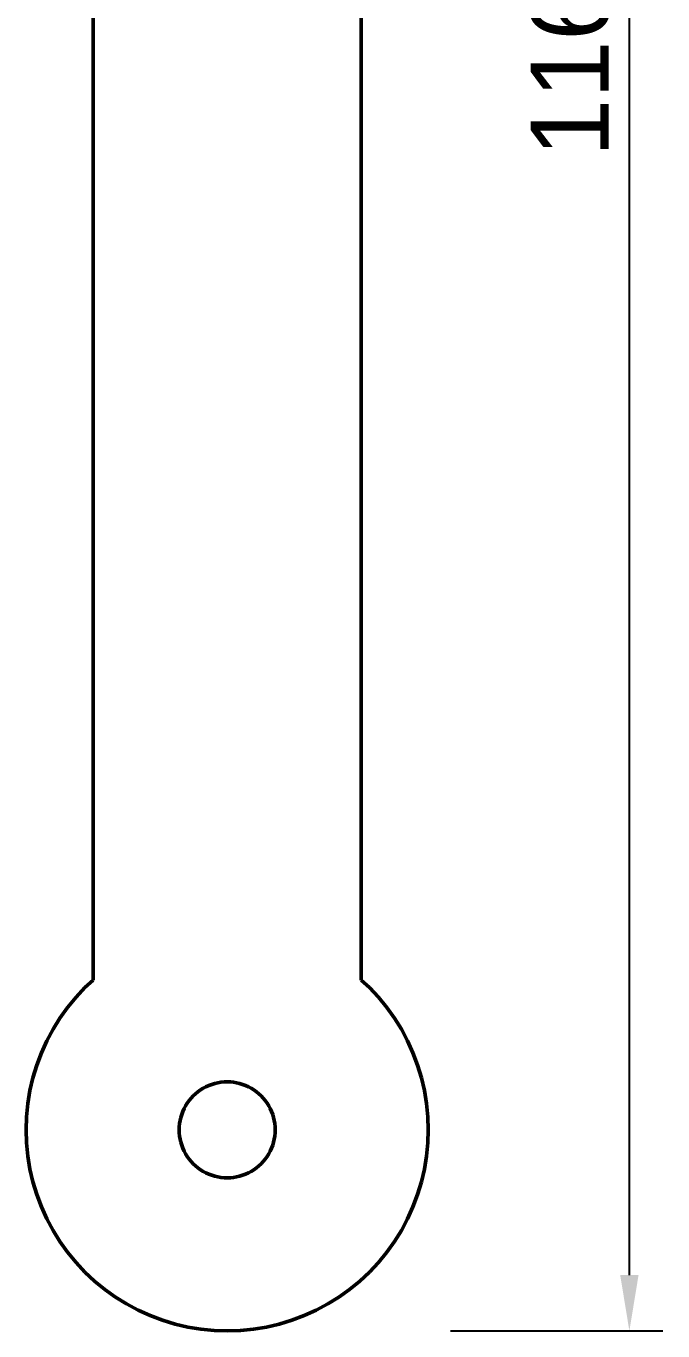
# Model space of a CAD drawing. Header units: millimetres. Extents: x 0 to 420, y 0 to 297.
# Drawn here: x 77.7 to 106.2, y 72.8 to 131.2 of the extents above; entities that cross this region are included whole.
import ezdxf

# ---------------------------------------------------------------- set-up
doc = ezdxf.new("R2010")
doc.units = ezdxf.units.MM
doc.linetypes.add('DASHED', pattern=[1.524, 1.27, -0.254])
for name, color, linetype, lineweight in [('COTAS', 7, 'CONTINUOUS', 25), ('OCULTA', 8, 'DASHED', 25), ('VISIBLE', 7, 'CONTINUOUS', 50)]:
    doc.layers.add(name, color=color, linetype=linetype, lineweight=lineweight)
doc.dimstyles.new('F3D_1000', dxfattribs={"dimtxt": 3.5, "dimasz": 2.5, "dimexe": 1.5, "dimexo": 1, "dimgap": 0.9, "dimtad": 1, "dimdec": 1, "dimdsep": 46, "dimcen": 2.5, "dimazin": 3, "dimtfac": 1, "dimtmove": 0, "dimatfit": 3})

msp = doc.modelspace()

# ---------------------------------------------------------------- linework, layer by layer
at = {"layer": 'OCULTA'}
for p, q in [((80.66, 88.485), (80.66, 173.885)), ((92.66, 88.485), (92.66, 173.885)), ((80.296, 88.144), (80.66, 88.485)), ((80.66, 88.485), (80.66, 88.485)), ((92.66, 88.485), (92.66, 88.485)), ((92.66, 88.485), (93.024, 88.144)), ((79.52, 87.259), (79.894, 87.714)), ((79.894, 87.714), (80.296, 88.144)), ((93.024, 88.144), (93.427, 87.714)), ((93.801, 87.259), (93.427, 87.714)), ((79.177, 86.78), (79.52, 87.259)), ((93.801, 87.259), (94.144, 86.78)), ((78.866, 86.28), (79.177, 86.78)), ((94.144, 86.78), (94.455, 86.28)), ((78.589, 85.76), (78.866, 86.28)), ((94.455, 86.28), (94.732, 85.76)), ((78.345, 85.224), (78.589, 85.76)), ((94.975, 85.224), (94.732, 85.76)), ((78.138, 84.673), (78.345, 85.224)), ((94.975, 85.224), (95.183, 84.673)), ((77.833, 83.536), (77.967, 84.109)), ((77.967, 84.109), (78.138, 84.673)), ((95.354, 84.109), (95.183, 84.673)), ((95.487, 83.536), (95.354, 84.109)), ((77.737, 82.955), (77.833, 83.536)), ((85.352, 83.486), (85.466, 83.568)), ((85.466, 83.568), (85.585, 83.642)), ((85.585, 83.642), (85.709, 83.708)), ((85.709, 83.708), (85.838, 83.766)), ((85.838, 83.766), (85.969, 83.816)), ((85.969, 83.816), (86.104, 83.857)), ((86.104, 83.857), (86.241, 83.889)), ((86.241, 83.889), (86.38, 83.911)), ((86.38, 83.911), (86.52, 83.925)), ((86.52, 83.925), (86.66, 83.93)), ((86.66, 83.93), (86.801, 83.925)), ((86.801, 83.925), (86.941, 83.911)), ((86.941, 83.911), (87.08, 83.889)), ((87.08, 83.889), (87.217, 83.857)), ((87.217, 83.857), (87.351, 83.816)), ((87.351, 83.816), (87.483, 83.766)), ((87.611, 83.708), (87.483, 83.766)), ((87.611, 83.708), (87.735, 83.642)), ((87.735, 83.642), (87.855, 83.568)), ((87.855, 83.568), (87.969, 83.486)), ((95.487, 83.536), (95.583, 82.955)), ((77.68, 82.368), (77.737, 82.955)), ((84.798, 82.855), (84.873, 82.974)), ((84.873, 82.974), (84.955, 83.089)), ((84.955, 83.089), (85.044, 83.197)), ((85.044, 83.197), (85.14, 83.3)), ((85.14, 83.3), (85.243, 83.396)), ((85.243, 83.396), (85.352, 83.486)), ((87.969, 83.486), (88.078, 83.396)), ((88.078, 83.396), (88.181, 83.3)), ((88.181, 83.3), (88.277, 83.197)), ((88.277, 83.197), (88.366, 83.089)), ((88.366, 83.089), (88.448, 82.974)), ((88.448, 82.974), (88.522, 82.855)), ((95.641, 82.368), (95.583, 82.955)), ((77.66, 81.78), (77.68, 82.368)), ((84.584, 82.336), (84.624, 82.471)), ((84.624, 82.471), (84.674, 82.603)), ((84.674, 82.603), (84.732, 82.731)), ((84.732, 82.731), (84.798, 82.855)), ((88.589, 82.731), (88.522, 82.855)), ((88.589, 82.731), (88.647, 82.603)), ((88.696, 82.471), (88.647, 82.603)), ((88.737, 82.336), (88.696, 82.471)), ((95.66, 81.78), (95.641, 82.368)), ((77.68, 81.191), (77.66, 81.78)), ((84.51, 81.78), (84.515, 81.92)), ((84.515, 81.639), (84.51, 81.78)), ((84.515, 81.92), (84.529, 82.06)), ((84.529, 82.06), (84.552, 82.199)), ((84.552, 82.199), (84.584, 82.336)), ((88.769, 82.199), (88.737, 82.336)), ((88.769, 82.199), (88.792, 82.06)), ((88.792, 82.06), (88.806, 81.92)), ((88.81, 81.78), (88.806, 81.92)), ((88.806, 81.639), (88.81, 81.78)), ((95.641, 81.191), (95.66, 81.78)), ((77.737, 80.605), (77.68, 81.191)), ((84.515, 81.639), (84.529, 81.499)), ((84.529, 81.499), (84.552, 81.36)), ((84.584, 81.223), (84.552, 81.36)), ((84.584, 81.223), (84.624, 81.089)), ((88.696, 81.089), (88.737, 81.223)), ((88.737, 81.223), (88.769, 81.36)), ((88.769, 81.36), (88.792, 81.499)), ((88.792, 81.499), (88.806, 81.639)), ((95.583, 80.605), (95.641, 81.191)), ((77.833, 80.024), (77.737, 80.605)), ((84.674, 80.957), (84.624, 81.089)), ((84.674, 80.957), (84.732, 80.829)), ((84.732, 80.829), (84.798, 80.705)), ((84.798, 80.705), (84.873, 80.585)), ((88.448, 80.585), (88.522, 80.705)), ((88.522, 80.705), (88.589, 80.829)), ((88.589, 80.829), (88.647, 80.957)), ((88.647, 80.957), (88.696, 81.089)), ((95.487, 80.024), (95.583, 80.605)), ((77.833, 80.024), (77.967, 79.45)), ((84.955, 80.471), (84.873, 80.585)), ((84.955, 80.471), (85.044, 80.362)), ((85.044, 80.362), (85.14, 80.26)), ((85.14, 80.26), (85.243, 80.163)), ((85.352, 80.074), (85.243, 80.163)), ((85.352, 80.074), (85.466, 79.992)), ((87.855, 79.992), (87.969, 80.074)), ((87.969, 80.074), (88.078, 80.163)), ((88.078, 80.163), (88.181, 80.26)), ((88.181, 80.26), (88.277, 80.362)), ((88.277, 80.362), (88.366, 80.471)), ((88.366, 80.471), (88.448, 80.585)), ((95.354, 79.45), (95.487, 80.024)), ((78.138, 78.887), (77.967, 79.45)), ((85.466, 79.992), (85.585, 79.918)), ((85.585, 79.918), (85.709, 79.852)), ((85.709, 79.852), (85.838, 79.794)), ((85.838, 79.794), (85.969, 79.744)), ((85.969, 79.744), (86.104, 79.703)), ((86.104, 79.703), (86.241, 79.671)), ((86.241, 79.671), (86.38, 79.648)), ((86.38, 79.648), (86.52, 79.634)), ((86.52, 79.634), (86.66, 79.63)), ((86.66, 79.63), (86.801, 79.634)), ((86.801, 79.634), (86.941, 79.648)), ((86.941, 79.648), (87.08, 79.671)), ((87.08, 79.671), (87.217, 79.703)), ((87.217, 79.703), (87.351, 79.744)), ((87.351, 79.744), (87.483, 79.794)), ((87.483, 79.794), (87.611, 79.852)), ((87.611, 79.852), (87.735, 79.918)), ((87.735, 79.918), (87.855, 79.992)), ((95.183, 78.887), (95.354, 79.45)), ((78.138, 78.887), (78.345, 78.336)), ((94.975, 78.336), (95.183, 78.887)), ((78.589, 77.799), (78.345, 78.336)), ((94.732, 77.799), (94.975, 78.336)), ((78.589, 77.799), (78.866, 77.28)), ((94.455, 77.28), (94.732, 77.799)), ((78.866, 77.28), (79.177, 76.78)), ((94.144, 76.78), (94.455, 77.28)), ((79.52, 76.301), (79.177, 76.78)), ((93.801, 76.301), (94.144, 76.78)), ((79.52, 76.301), (79.894, 75.846)), ((93.427, 75.846), (93.801, 76.301)), ((79.894, 75.846), (80.296, 75.416)), ((80.296, 75.416), (80.726, 75.013)), ((92.595, 75.013), (93.024, 75.416)), ((93.024, 75.416), (93.427, 75.846)), ((80.726, 75.013), (81.182, 74.64)), ((92.139, 74.64), (92.595, 75.013)), ((81.182, 74.64), (81.66, 74.297)), ((81.66, 74.297), (82.16, 73.986)), ((91.16, 73.986), (91.661, 74.297)), ((91.661, 74.297), (92.139, 74.64)), ((82.16, 73.986), (82.68, 73.708)), ((82.68, 73.708), (83.216, 73.465)), ((90.105, 73.465), (90.641, 73.708)), ((90.641, 73.708), (91.16, 73.986)), ((83.216, 73.465), (83.767, 73.257)), ((83.767, 73.257), (84.331, 73.087)), ((84.331, 73.087), (84.905, 72.953)), ((88.416, 72.953), (88.99, 73.087)), ((88.99, 73.087), (89.553, 73.257)), ((89.553, 73.257), (90.105, 73.465)), ((84.905, 72.953), (85.486, 72.857)), ((85.486, 72.857), (86.072, 72.799)), ((86.072, 72.799), (86.66, 72.78)), ((86.66, 72.78), (87.249, 72.799)), ((87.249, 72.799), (87.835, 72.857)), ((87.835, 72.857), (88.416, 72.953))]:
    msp.add_line(p, q, dxfattribs=at)
at = {"layer": 'VISIBLE'}
for p, q in [((80.66, 88.485), (80.66, 173.885)), ((80.66, 88.485), (80.66, 173.885)), ((92.66, 88.485), (92.66, 173.885)), ((92.66, 173.885), (92.66, 88.485)), ((80.296, 88.144), (80.66, 88.485)), ((80.296, 88.144), (80.66, 88.485)), ((80.66, 88.485), (80.66, 88.485)), ((80.66, 88.485), (80.66, 88.485)), ((80.66, 88.485), (80.66, 88.485)), ((80.66, 88.485), (80.66, 88.485)), ((80.66, 88.485), (80.66, 88.485)), ((80.66, 88.485), (80.66, 88.485)), ((80.66, 88.485), (80.66, 88.485)), ((80.66, 88.485), (80.66, 88.485)), ((92.66, 88.485), (93.024, 88.144)), ((92.66, 88.485), (92.66, 88.485)), ((92.66, 88.485), (92.66, 88.485)), ((92.66, 88.485), (92.66, 88.485)), ((92.66, 88.485), (92.66, 88.485)), ((92.66, 88.485), (92.66, 88.485)), ((92.66, 88.485), (92.66, 88.485)), ((92.66, 88.485), (92.66, 88.485)), ((92.66, 88.485), (92.66, 88.485)), ((92.66, 88.485), (93.024, 88.144)), ((79.52, 87.259), (79.894, 87.714)), ((79.52, 87.259), (79.894, 87.714)), ((79.894, 87.714), (80.296, 88.144)), ((79.894, 87.714), (80.296, 88.144)), ((79.894, 87.714), (79.894, 87.714)), ((80.296, 88.144), (80.296, 88.144)), ((93.024, 88.144), (93.427, 87.714)), ((93.024, 88.144), (93.024, 88.144)), ((93.024, 88.144), (93.427, 87.714)), ((93.801, 87.259), (93.427, 87.714)), ((93.427, 87.714), (93.427, 87.714)), ((93.427, 87.714), (93.801, 87.259)), ((79.177, 86.78), (79.52, 87.259)), ((79.177, 86.78), (79.52, 87.259)), ((79.52, 87.259), (79.52, 87.259)), ((93.801, 87.259), (94.144, 86.78)), ((93.801, 87.259), (93.801, 87.259)), ((93.801, 87.259), (94.144, 86.78)), ((78.866, 86.28), (79.177, 86.78)), ((78.866, 86.28), (79.177, 86.78)), ((79.177, 86.78), (79.177, 86.78)), ((94.144, 86.78), (94.455, 86.28)), ((94.144, 86.78), (94.144, 86.78)), ((94.144, 86.78), (94.455, 86.28)), ((78.589, 85.76), (78.866, 86.28)), ((78.589, 85.76), (78.866, 86.28)), ((78.866, 86.28), (78.866, 86.28)), ((94.455, 86.28), (94.732, 85.76)), ((94.455, 86.28), (94.455, 86.28)), ((94.455, 86.28), (94.732, 85.76)), ((78.345, 85.224), (78.589, 85.76)), ((78.345, 85.224), (78.589, 85.76)), ((78.589, 85.76), (78.589, 85.76)), ((94.975, 85.224), (94.732, 85.76)), ((94.732, 85.76), (94.732, 85.76)), ((94.732, 85.76), (94.975, 85.224)), ((78.138, 84.673), (78.345, 85.224)), ((78.138, 84.673), (78.345, 85.224)), ((78.345, 85.224), (78.345, 85.224)), ((94.975, 85.224), (95.183, 84.673)), ((94.975, 85.224), (94.975, 85.224)), ((94.975, 85.224), (95.183, 84.673)), ((77.833, 83.536), (77.967, 84.109)), ((77.833, 83.536), (77.967, 84.109)), ((77.967, 84.109), (78.138, 84.673)), ((77.967, 84.109), (78.138, 84.673)), ((77.967, 84.109), (77.967, 84.109)), ((78.138, 84.673), (78.138, 84.673)), ((95.354, 84.109), (95.183, 84.673)), ((95.183, 84.673), (95.183, 84.673)), ((95.183, 84.673), (95.354, 84.109)), ((95.487, 83.536), (95.354, 84.109)), ((95.354, 84.109), (95.354, 84.109)), ((95.354, 84.109), (95.487, 83.536)), ((77.737, 82.955), (77.833, 83.536)), ((77.737, 82.955), (77.833, 83.536)), ((77.833, 83.536), (77.833, 83.536)), ((85.352, 83.486), (85.466, 83.568)), ((85.466, 83.568), (85.352, 83.486)), ((85.466, 83.568), (85.585, 83.642)), ((85.585, 83.642), (85.466, 83.568)), ((85.466, 83.568), (85.466, 83.568)), ((85.585, 83.642), (85.709, 83.708)), ((85.709, 83.708), (85.585, 83.642)), ((85.585, 83.642), (85.585, 83.642)), ((85.709, 83.708), (85.838, 83.766)), ((85.838, 83.766), (85.709, 83.708)), ((85.709, 83.708), (85.709, 83.708)), ((85.838, 83.766), (85.969, 83.816)), ((85.969, 83.816), (85.838, 83.766)), ((85.838, 83.766), (85.838, 83.766)), ((85.969, 83.816), (86.104, 83.857)), ((86.104, 83.857), (85.969, 83.816)), ((85.969, 83.816), (85.969, 83.816)), ((86.104, 83.857), (86.241, 83.889)), ((86.241, 83.889), (86.104, 83.857)), ((86.104, 83.857), (86.104, 83.857)), ((86.241, 83.889), (86.38, 83.911)), ((86.38, 83.911), (86.241, 83.889)), ((86.241, 83.889), (86.241, 83.889)), ((86.38, 83.911), (86.52, 83.925)), ((86.52, 83.925), (86.38, 83.911)), ((86.38, 83.911), (86.38, 83.911)), ((86.52, 83.925), (86.66, 83.93)), ((86.66, 83.93), (86.52, 83.925)), ((86.52, 83.925), (86.52, 83.925)), ((86.66, 83.93), (86.801, 83.925)), ((86.801, 83.925), (86.66, 83.93)), ((86.66, 83.93), (86.66, 83.93)), ((86.801, 83.925), (86.941, 83.911)), ((86.941, 83.911), (86.801, 83.925)), ((86.801, 83.925), (86.801, 83.925)), ((86.941, 83.911), (87.08, 83.889)), ((87.08, 83.889), (86.941, 83.911)), ((86.941, 83.911), (86.941, 83.911)), ((87.08, 83.889), (87.217, 83.857)), ((87.217, 83.857), (87.08, 83.889)), ((87.08, 83.889), (87.08, 83.889)), ((87.217, 83.857), (87.351, 83.816)), ((87.351, 83.816), (87.217, 83.857)), ((87.217, 83.857), (87.217, 83.857)), ((87.351, 83.816), (87.483, 83.766)), ((87.483, 83.766), (87.351, 83.816)), ((87.351, 83.816), (87.351, 83.816)), ((87.611, 83.708), (87.483, 83.766)), ((87.611, 83.708), (87.483, 83.766)), ((87.483, 83.766), (87.483, 83.766)), ((87.611, 83.708), (87.735, 83.642)), ((87.735, 83.642), (87.611, 83.708)), ((87.611, 83.708), (87.611, 83.708)), ((87.735, 83.642), (87.855, 83.568)), ((87.855, 83.568), (87.735, 83.642)), ((87.735, 83.642), (87.735, 83.642)), ((87.855, 83.568), (87.969, 83.486)), ((87.969, 83.486), (87.855, 83.568)), ((87.855, 83.568), (87.855, 83.568)), ((95.487, 83.536), (95.583, 82.955)), ((95.487, 83.536), (95.487, 83.536)), ((95.487, 83.536), (95.583, 82.955)), ((77.68, 82.368), (77.737, 82.955)), ((77.68, 82.368), (77.737, 82.955)), ((77.737, 82.955), (77.737, 82.955)), ((84.798, 82.855), (84.873, 82.974)), ((84.873, 82.974), (84.798, 82.855)), ((84.873, 82.974), (84.955, 83.089)), ((84.955, 83.089), (84.873, 82.974)), ((84.873, 82.974), (84.873, 82.974)), ((84.955, 83.089), (85.044, 83.197)), ((85.044, 83.197), (84.955, 83.089)), ((84.955, 83.089), (84.955, 83.089)), ((85.044, 83.197), (85.14, 83.3)), ((85.14, 83.3), (85.044, 83.197)), ((85.044, 83.197), (85.044, 83.197)), ((85.14, 83.3), (85.243, 83.396)), ((85.243, 83.396), (85.14, 83.3)), ((85.14, 83.3), (85.14, 83.3)), ((85.243, 83.396), (85.352, 83.486)), ((85.352, 83.486), (85.243, 83.396)), ((85.243, 83.396), (85.243, 83.396)), ((85.352, 83.486), (85.352, 83.486)), ((87.969, 83.486), (88.078, 83.396)), ((88.078, 83.396), (87.969, 83.486)), ((87.969, 83.486), (87.969, 83.486)), ((88.078, 83.396), (88.181, 83.3)), ((88.181, 83.3), (88.078, 83.396)), ((88.078, 83.396), (88.078, 83.396)), ((88.181, 83.3), (88.277, 83.197)), ((88.277, 83.197), (88.181, 83.3)), ((88.181, 83.3), (88.181, 83.3)), ((88.277, 83.197), (88.366, 83.089)), ((88.366, 83.089), (88.277, 83.197)), ((88.277, 83.197), (88.277, 83.197)), ((88.366, 83.089), (88.448, 82.974)), ((88.448, 82.974), (88.366, 83.089)), ((88.366, 83.089), (88.366, 83.089)), ((88.448, 82.974), (88.522, 82.855)), ((88.522, 82.855), (88.448, 82.974)), ((88.448, 82.974), (88.448, 82.974)), ((95.641, 82.368), (95.583, 82.955)), ((95.583, 82.955), (95.583, 82.955)), ((95.583, 82.955), (95.641, 82.368)), ((77.66, 81.78), (77.68, 82.368)), ((77.66, 81.78), (77.68, 82.368)), ((77.68, 82.368), (77.68, 82.368)), ((84.584, 82.336), (84.624, 82.471)), ((84.624, 82.471), (84.584, 82.336)), ((84.624, 82.471), (84.674, 82.603)), ((84.674, 82.603), (84.624, 82.471)), ((84.624, 82.471), (84.624, 82.471)), ((84.674, 82.603), (84.732, 82.731)), ((84.732, 82.731), (84.674, 82.603)), ((84.674, 82.603), (84.674, 82.603)), ((84.732, 82.731), (84.798, 82.855)), ((84.798, 82.855), (84.732, 82.731)), ((84.732, 82.731), (84.732, 82.731)), ((84.798, 82.855), (84.798, 82.855)), ((88.589, 82.731), (88.522, 82.855)), ((88.589, 82.731), (88.522, 82.855)), ((88.522, 82.855), (88.522, 82.855)), ((88.589, 82.731), (88.647, 82.603)), ((88.647, 82.603), (88.589, 82.731)), ((88.589, 82.731), (88.589, 82.731)), ((88.696, 82.471), (88.647, 82.603)), ((88.696, 82.471), (88.647, 82.603)), ((88.647, 82.603), (88.647, 82.603)), ((88.737, 82.336), (88.696, 82.471)), ((88.737, 82.336), (88.696, 82.471)), ((88.696, 82.471), (88.696, 82.471)), ((95.66, 81.78), (95.641, 82.368)), ((95.641, 82.368), (95.641, 82.368)), ((95.641, 82.368), (95.66, 81.78)), ((77.68, 81.191), (77.66, 81.78)), ((77.68, 81.191), (77.66, 81.78)), ((77.66, 81.78), (77.66, 81.78)), ((84.51, 81.78), (84.515, 81.92)), ((84.515, 81.92), (84.51, 81.78)), ((84.515, 81.639), (84.51, 81.78)), ((84.51, 81.78), (84.51, 81.78)), ((84.51, 81.78), (84.515, 81.639)), ((84.515, 81.92), (84.529, 82.06)), ((84.529, 82.06), (84.515, 81.92)), ((84.515, 81.92), (84.515, 81.92)), ((84.529, 82.06), (84.552, 82.199)), ((84.552, 82.199), (84.529, 82.06)), ((84.529, 82.06), (84.529, 82.06)), ((84.552, 82.199), (84.584, 82.336)), ((84.584, 82.336), (84.552, 82.199)), ((84.552, 82.199), (84.552, 82.199)), ((84.584, 82.336), (84.584, 82.336)), ((88.769, 82.199), (88.737, 82.336)), ((88.769, 82.199), (88.737, 82.336)), ((88.737, 82.336), (88.737, 82.336)), ((88.769, 82.199), (88.792, 82.06)), ((88.792, 82.06), (88.769, 82.199)), ((88.769, 82.199), (88.769, 82.199)), ((88.792, 82.06), (88.806, 81.92)), ((88.806, 81.92), (88.792, 82.06)), ((88.792, 82.06), (88.792, 82.06)), ((88.81, 81.78), (88.806, 81.92)), ((88.81, 81.78), (88.806, 81.92)), ((88.806, 81.92), (88.806, 81.92)), ((88.806, 81.639), (88.81, 81.78)), ((88.806, 81.639), (88.81, 81.78)), ((88.81, 81.78), (88.81, 81.78)), ((95.641, 81.191), (95.66, 81.78)), ((95.66, 81.78), (95.641, 81.191)), ((95.66, 81.78), (95.66, 81.78)), ((77.737, 80.605), (77.68, 81.191)), ((77.737, 80.605), (77.68, 81.191)), ((77.68, 81.191), (77.68, 81.191)), ((84.515, 81.639), (84.529, 81.499)), ((84.515, 81.639), (84.515, 81.639)), ((84.515, 81.639), (84.529, 81.499)), ((84.529, 81.499), (84.552, 81.36)), ((84.529, 81.499), (84.529, 81.499)), ((84.529, 81.499), (84.552, 81.36)), ((84.584, 81.223), (84.552, 81.36)), ((84.552, 81.36), (84.552, 81.36)), ((84.552, 81.36), (84.584, 81.223)), ((84.584, 81.223), (84.624, 81.089)), ((84.584, 81.223), (84.584, 81.223)), ((84.584, 81.223), (84.624, 81.089)), ((88.696, 81.089), (88.737, 81.223)), ((88.696, 81.089), (88.737, 81.223)), ((88.737, 81.223), (88.769, 81.36)), ((88.737, 81.223), (88.769, 81.36)), ((88.737, 81.223), (88.737, 81.223)), ((88.769, 81.36), (88.792, 81.499)), ((88.769, 81.36), (88.792, 81.499)), ((88.769, 81.36), (88.769, 81.36)), ((88.792, 81.499), (88.806, 81.639)), ((88.792, 81.499), (88.806, 81.639)), ((88.792, 81.499), (88.792, 81.499)), ((88.806, 81.639), (88.806, 81.639)), ((95.583, 80.605), (95.641, 81.191)), ((95.641, 81.191), (95.583, 80.605)), ((95.641, 81.191), (95.641, 81.191)), ((77.833, 80.024), (77.737, 80.605)), ((77.833, 80.024), (77.737, 80.605)), ((77.737, 80.605), (77.737, 80.605)), ((84.674, 80.957), (84.624, 81.089)), ((84.624, 81.089), (84.624, 81.089)), ((84.624, 81.089), (84.674, 80.957)), ((84.674, 80.957), (84.732, 80.829)), ((84.674, 80.957), (84.674, 80.957)), ((84.674, 80.957), (84.732, 80.829)), ((84.732, 80.829), (84.798, 80.705)), ((84.732, 80.829), (84.732, 80.829)), ((84.732, 80.829), (84.798, 80.705)), ((84.798, 80.705), (84.873, 80.585)), ((84.798, 80.705), (84.798, 80.705)), ((84.798, 80.705), (84.873, 80.585)), ((88.448, 80.585), (88.522, 80.705)), ((88.448, 80.585), (88.522, 80.705)), ((88.522, 80.705), (88.589, 80.829)), ((88.522, 80.705), (88.589, 80.829)), ((88.522, 80.705), (88.522, 80.705)), ((88.589, 80.829), (88.647, 80.957)), ((88.589, 80.829), (88.647, 80.957)), ((88.589, 80.829), (88.589, 80.829)), ((88.647, 80.957), (88.696, 81.089)), ((88.647, 80.957), (88.696, 81.089)), ((88.647, 80.957), (88.647, 80.957)), ((88.696, 81.089), (88.696, 81.089)), ((95.487, 80.024), (95.583, 80.605)), ((95.583, 80.605), (95.487, 80.024)), ((95.583, 80.605), (95.583, 80.605)), ((77.833, 80.024), (77.967, 79.45)), ((77.967, 79.45), (77.833, 80.024)), ((77.833, 80.024), (77.833, 80.024)), ((84.955, 80.471), (84.873, 80.585)), ((84.873, 80.585), (84.873, 80.585)), ((84.873, 80.585), (84.955, 80.471)), ((84.955, 80.471), (85.044, 80.362)), ((84.955, 80.471), (84.955, 80.471)), ((84.955, 80.471), (85.044, 80.362)), ((85.044, 80.362), (85.14, 80.26)), ((85.044, 80.362), (85.044, 80.362)), ((85.044, 80.362), (85.14, 80.26)), ((85.14, 80.26), (85.243, 80.163)), ((85.14, 80.26), (85.14, 80.26)), ((85.14, 80.26), (85.243, 80.163)), ((85.352, 80.074), (85.243, 80.163)), ((85.243, 80.163), (85.243, 80.163)), ((85.243, 80.163), (85.352, 80.074)), ((85.352, 80.074), (85.466, 79.992)), ((85.352, 80.074), (85.352, 80.074)), ((85.352, 80.074), (85.466, 79.992)), ((87.855, 79.992), (87.969, 80.074)), ((87.855, 79.992), (87.969, 80.074)), ((87.969, 80.074), (88.078, 80.163)), ((87.969, 80.074), (88.078, 80.163)), ((87.969, 80.074), (87.969, 80.074)), ((88.078, 80.163), (88.181, 80.26)), ((88.078, 80.163), (88.181, 80.26)), ((88.078, 80.163), (88.078, 80.163)), ((88.181, 80.26), (88.277, 80.362)), ((88.181, 80.26), (88.277, 80.362)), ((88.181, 80.26), (88.181, 80.26)), ((88.277, 80.362), (88.366, 80.471)), ((88.277, 80.362), (88.366, 80.471)), ((88.277, 80.362), (88.277, 80.362)), ((88.366, 80.471), (88.448, 80.585)), ((88.366, 80.471), (88.448, 80.585)), ((88.366, 80.471), (88.366, 80.471)), ((88.448, 80.585), (88.448, 80.585)), ((95.354, 79.45), (95.487, 80.024)), ((95.487, 80.024), (95.354, 79.45)), ((95.487, 80.024), (95.487, 80.024)), ((78.138, 78.887), (77.967, 79.45)), ((78.138, 78.887), (77.967, 79.45)), ((77.967, 79.45), (77.967, 79.45)), ((85.466, 79.992), (85.585, 79.918)), ((85.466, 79.992), (85.466, 79.992)), ((85.466, 79.992), (85.585, 79.918)), ((85.585, 79.918), (85.709, 79.852)), ((85.585, 79.918), (85.585, 79.918)), ((85.585, 79.918), (85.709, 79.852)), ((85.709, 79.852), (85.838, 79.794)), ((85.709, 79.852), (85.709, 79.852)), ((85.709, 79.852), (85.838, 79.794)), ((85.838, 79.794), (85.969, 79.744)), ((85.838, 79.794), (85.838, 79.794)), ((85.838, 79.794), (85.969, 79.744)), ((85.969, 79.744), (86.104, 79.703)), ((85.969, 79.744), (85.969, 79.744)), ((85.969, 79.744), (86.104, 79.703)), ((86.104, 79.703), (86.241, 79.671)), ((86.104, 79.703), (86.104, 79.703)), ((86.104, 79.703), (86.241, 79.671)), ((86.241, 79.671), (86.38, 79.648)), ((86.241, 79.671), (86.241, 79.671)), ((86.241, 79.671), (86.38, 79.648)), ((86.38, 79.648), (86.52, 79.634)), ((86.38, 79.648), (86.38, 79.648)), ((86.38, 79.648), (86.52, 79.634)), ((86.52, 79.634), (86.66, 79.63)), ((86.52, 79.634), (86.52, 79.634)), ((86.52, 79.634), (86.66, 79.63)), ((86.66, 79.63), (86.801, 79.634)), ((86.66, 79.63), (86.801, 79.634)), ((86.66, 79.63), (86.66, 79.63)), ((86.801, 79.634), (86.941, 79.648)), ((86.801, 79.634), (86.941, 79.648)), ((86.801, 79.634), (86.801, 79.634)), ((86.941, 79.648), (87.08, 79.671)), ((86.941, 79.648), (87.08, 79.671)), ((86.941, 79.648), (86.941, 79.648)), ((87.08, 79.671), (87.217, 79.703)), ((87.08, 79.671), (87.217, 79.703)), ((87.08, 79.671), (87.08, 79.671)), ((87.217, 79.703), (87.351, 79.744)), ((87.217, 79.703), (87.351, 79.744)), ((87.217, 79.703), (87.217, 79.703)), ((87.351, 79.744), (87.483, 79.794)), ((87.351, 79.744), (87.483, 79.794)), ((87.351, 79.744), (87.351, 79.744)), ((87.483, 79.794), (87.611, 79.852)), ((87.483, 79.794), (87.611, 79.852)), ((87.483, 79.794), (87.483, 79.794)), ((87.611, 79.852), (87.735, 79.918)), ((87.611, 79.852), (87.735, 79.918)), ((87.611, 79.852), (87.611, 79.852)), ((87.735, 79.918), (87.855, 79.992)), ((87.735, 79.918), (87.855, 79.992)), ((87.735, 79.918), (87.735, 79.918)), ((87.855, 79.992), (87.855, 79.992)), ((95.183, 78.887), (95.354, 79.45)), ((95.354, 79.45), (95.183, 78.887)), ((95.354, 79.45), (95.354, 79.45)), ((78.138, 78.887), (78.345, 78.336)), ((78.345, 78.336), (78.138, 78.887)), ((78.138, 78.887), (78.138, 78.887)), ((94.975, 78.336), (95.183, 78.887)), ((95.183, 78.887), (94.975, 78.336)), ((95.183, 78.887), (95.183, 78.887)), ((78.589, 77.799), (78.345, 78.336)), ((78.589, 77.799), (78.345, 78.336)), ((78.345, 78.336), (78.345, 78.336)), ((94.732, 77.799), (94.975, 78.336)), ((94.975, 78.336), (94.732, 77.799)), ((94.975, 78.336), (94.975, 78.336)), ((78.589, 77.799), (78.866, 77.28)), ((78.866, 77.28), (78.589, 77.799)), ((78.589, 77.799), (78.589, 77.799)), ((94.455, 77.28), (94.732, 77.799)), ((94.732, 77.799), (94.455, 77.28)), ((94.732, 77.799), (94.732, 77.799)), ((78.866, 77.28), (79.177, 76.78)), ((79.177, 76.78), (78.866, 77.28)), ((78.866, 77.28), (78.866, 77.28)), ((94.144, 76.78), (94.455, 77.28)), ((94.455, 77.28), (94.144, 76.78)), ((94.455, 77.28), (94.455, 77.28)), ((79.52, 76.301), (79.177, 76.78)), ((79.52, 76.301), (79.177, 76.78)), ((79.177, 76.78), (79.177, 76.78)), ((93.801, 76.301), (94.144, 76.78)), ((94.144, 76.78), (93.801, 76.301)), ((94.144, 76.78), (94.144, 76.78)), ((79.52, 76.301), (79.894, 75.846)), ((79.894, 75.846), (79.52, 76.301)), ((79.52, 76.301), (79.52, 76.301)), ((93.427, 75.846), (93.801, 76.301)), ((93.801, 76.301), (93.427, 75.846)), ((93.801, 76.301), (93.801, 76.301)), ((79.894, 75.846), (80.296, 75.416)), ((80.296, 75.416), (79.894, 75.846)), ((79.894, 75.846), (79.894, 75.846)), ((80.296, 75.416), (80.726, 75.013)), ((80.726, 75.013), (80.296, 75.416)), ((80.296, 75.416), (80.296, 75.416)), ((92.595, 75.013), (93.024, 75.416)), ((93.024, 75.416), (92.595, 75.013)), ((93.024, 75.416), (93.427, 75.846)), ((93.427, 75.846), (93.024, 75.416)), ((93.024, 75.416), (93.024, 75.416)), ((93.427, 75.846), (93.427, 75.846)), ((80.726, 75.013), (81.182, 74.64)), ((81.182, 74.64), (80.726, 75.013)), ((80.726, 75.013), (80.726, 75.013)), ((92.139, 74.64), (92.595, 75.013)), ((92.595, 75.013), (92.139, 74.64)), ((92.595, 75.013), (92.595, 75.013)), ((81.182, 74.64), (81.66, 74.297)), ((81.66, 74.297), (81.182, 74.64)), ((81.182, 74.64), (81.182, 74.64)), ((81.66, 74.297), (82.16, 73.986)), ((82.16, 73.986), (81.66, 74.297)), ((81.66, 74.297), (81.66, 74.297)), ((91.16, 73.986), (91.661, 74.297)), ((91.661, 74.297), (91.16, 73.986)), ((91.661, 74.297), (92.139, 74.64)), ((92.139, 74.64), (91.661, 74.297)), ((91.661, 74.297), (91.661, 74.297)), ((92.139, 74.64), (92.139, 74.64)), ((82.16, 73.986), (82.68, 73.708)), ((82.68, 73.708), (82.16, 73.986)), ((82.16, 73.986), (82.16, 73.986)), ((82.68, 73.708), (83.216, 73.465)), ((83.216, 73.465), (82.68, 73.708)), ((82.68, 73.708), (82.68, 73.708)), ((90.105, 73.465), (90.641, 73.708)), ((90.641, 73.708), (90.105, 73.465)), ((90.641, 73.708), (91.16, 73.986)), ((91.16, 73.986), (90.641, 73.708)), ((90.641, 73.708), (90.641, 73.708)), ((91.16, 73.986), (91.16, 73.986)), ((83.216, 73.465), (83.767, 73.257)), ((83.767, 73.257), (83.216, 73.465)), ((83.216, 73.465), (83.216, 73.465)), ((83.767, 73.257), (84.331, 73.087)), ((84.331, 73.087), (83.767, 73.257)), ((83.767, 73.257), (83.767, 73.257)), ((84.331, 73.087), (84.905, 72.953)), ((84.905, 72.953), (84.331, 73.087)), ((84.331, 73.087), (84.331, 73.087)), ((88.416, 72.953), (88.99, 73.087)), ((88.99, 73.087), (88.416, 72.953)), ((88.99, 73.087), (89.553, 73.257)), ((89.553, 73.257), (88.99, 73.087)), ((88.99, 73.087), (88.99, 73.087)), ((89.553, 73.257), (90.105, 73.465)), ((90.105, 73.465), (89.553, 73.257)), ((89.553, 73.257), (89.553, 73.257)), ((90.105, 73.465), (90.105, 73.465)), ((84.905, 72.953), (85.486, 72.857)), ((85.486, 72.857), (84.905, 72.953)), ((84.905, 72.953), (84.905, 72.953)), ((85.486, 72.857), (86.072, 72.799)), ((86.072, 72.799), (85.486, 72.857)), ((85.486, 72.857), (85.486, 72.857)), ((86.072, 72.799), (86.66, 72.78)), ((86.66, 72.78), (86.072, 72.799)), ((86.072, 72.799), (86.072, 72.799)), ((86.66, 72.78), (87.249, 72.799)), ((87.249, 72.799), (86.66, 72.78)), ((86.66, 72.78), (86.66, 72.78)), ((87.249, 72.799), (87.835, 72.857)), ((87.835, 72.857), (87.249, 72.799)), ((87.249, 72.799), (87.249, 72.799)), ((87.835, 72.857), (88.416, 72.953)), ((88.416, 72.953), (87.835, 72.857)), ((87.835, 72.857), (87.835, 72.857)), ((88.416, 72.953), (88.416, 72.953))]:
    msp.add_line(p, q, dxfattribs=at)

# ---------------------------------------------------------------- dimensions: what is measured, and where the dimension line sits
at = {"layer": 'COTAS'}
msp.add_linear_dim(base=(104.66, 72.78), p1=(95.66, 72.78), p2=(95.66, 189.59), angle=90, dimstyle='F3D_1000', dxfattribs=at).render()

doc.saveas('drawing.dxf')
